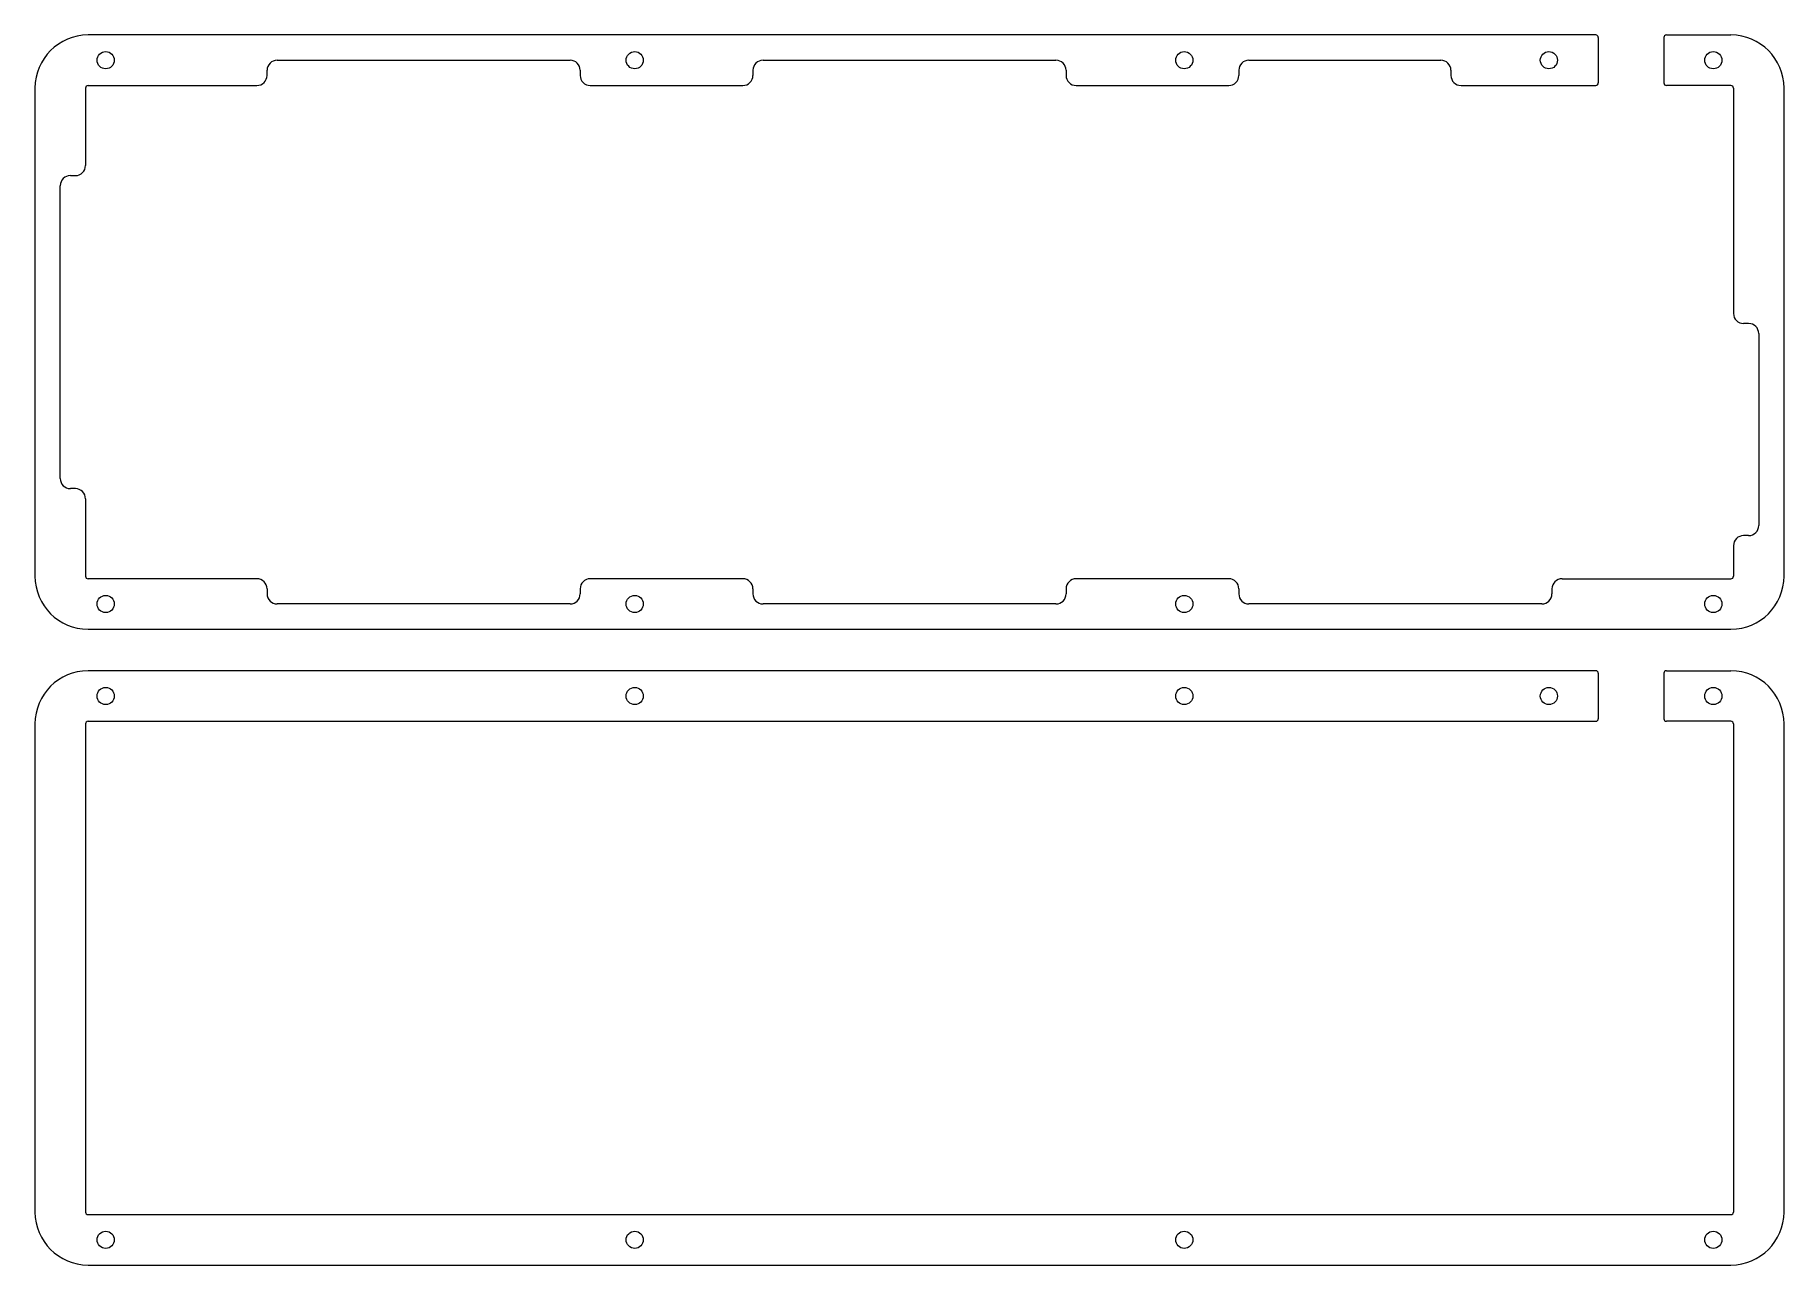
# Model space of a CAD drawing. Header units: millimetres. Extents: x -10 to 336, y -108 to 136.
import ezdxf

# ---------------------------------------------------------------- set-up
doc = ezdxf.new("R2010")
doc.units = ezdxf.units.MM
doc.header["$MEASUREMENT"] = 0
doc.layers.get('0').update_dxf_attribs({"linetype": 'CONTINUOUS'})

msp = doc.modelspace()

# ---------------------------------------------------------------- linework, layer by layer
at = {"linetype": 'Continuous', "lineweight": 0}
for p, q in [((299.02, 135.93), (0.5, 135.93)), ((299.52, 135.43), (299.52, 126.43)), ((312.52, 135.43), (312.52, 126.43)), ((313.02, 135.93), (325.8, 135.93)), ((35.95, 127.93), (35.95, 128.93)), ((37.95, 130.93), (95.95, 130.93)), ((97.95, 128.93), (97.95, 127.93)), ((132.15, 128.93), (132.15, 127.93)), ((134.15, 130.93), (192.15, 130.93)), ((194.15, 128.93), (194.15, 127.93)), ((228.35, 128.93), (228.35, 127.93)), ((230.35, 130.93), (268.35, 130.93)), ((270.35, 128.93), (270.35, 127.93)), ((-10, 125.43), (-10, 28.73)), ((0, 125.43), (0, 110.08)), ((0.5, 125.93), (33.95, 125.93)), ((99.95, 125.93), (130.15, 125.93)), ((196.15, 125.93), (226.35, 125.93)), ((272.35, 125.93), (299.02, 125.93)), ((325.8, 125.93), (313.02, 125.93)), ((326.3, 125.43), (326.3, 80.78)), ((336.3, 28.73), (336.3, 125.43)), ((-3, 108.08), (-2, 108.08)), ((-5, 48.08), (-5, 106.08)), ((329.3, 78.78), (328.3, 78.78)), ((331.3, 76.78), (331.3, 38.78)), ((-2, 46.08), (-3, 46.08)), ((0, 44.08), (0, 28.73)), ((326.3, 34.78), (326.3, 28.73)), ((329.3, 36.78), (328.3, 36.78)), ((33.95, 28.23), (0.5, 28.23)), ((130.15, 28.23), (99.95, 28.23)), ((226.35, 28.23), (196.15, 28.23)), ((292.35, 28.23), (325.8, 28.23)), ((35.95, 26.23), (35.95, 25.23)), ((97.95, 26.23), (97.95, 25.23)), ((132.15, 26.23), (132.15, 25.23)), ((194.15, 26.23), (194.15, 25.23)), ((228.35, 26.23), (228.35, 25.23)), ((290.35, 26.23), (290.35, 25.23)), ((95.95, 23.23), (37.95, 23.23)), ((192.15, 23.23), (134.15, 23.23)), ((288.35, 23.23), (230.35, 23.23)), ((0.5, 18.23), (325.8, 18.23)), ((299.02, 10), (0.5, 10)), ((299.52, 9.5), (299.52, 0.5)), ((312.52, 9.5), (312.52, 0.5)), ((313.02, 10), (325.8, 10)), ((0.5, 0), (299.02, 0)), ((325.8, 0), (313.02, 0)), ((-10, -0.5), (-10, -97.2)), ((0, -0.5), (0, -97.2)), ((326.3, -0.5), (326.3, -97.2)), ((336.3, -97.2), (336.3, -0.5)), ((0.5, -97.7), (325.8, -97.7)), ((0.5, -107.7), (325.8, -107.7))]:
    msp.add_line(p, q, dxfattribs=at)
at = {"color": 0, "lineweight": 0}
for centre in [(4, 130.93), (108.75, 130.93), (217.55, 130.93), (289.75, 130.93), (322.3, 130.93), (4, 23.23), (108.75, 23.23), (217.55, 23.23), (322.3, 23.23), (4, 5), (108.75, 5), (217.55, 5), (289.75, 5), (322.3, 5), (4, -102.7), (108.75, -102.7), (217.55, -102.7), (322.3, -102.7)]:
    msp.add_circle(centre, 1.7, dxfattribs=at)
at = {"lineweight": 0}
for centre, radius, start, end in [((0.5, 125.43), 10.5, 90, 180), ((299.02, 135.43), 0.5, 0, 90), ((313.02, 135.43), 0.5, 90, 180), ((325.8, 125.43), 10.5, 0, 90), ((37.95, 128.93), 2, 90, 180), ((95.95, 128.93), 2, 0, 90), ((134.15, 128.93), 2, 90, 180), ((192.15, 128.93), 2, 0, 90), ((230.35, 128.93), 2, 90, 180), ((268.35, 128.93), 2, 0, 90), ((0.5, 125.43), 0.5, 90, 180), ((33.95, 127.93), 2, 270, 0), ((99.95, 127.93), 2, 180, 270), ((130.15, 127.93), 2, 270, 0), ((196.15, 127.93), 2, 180, 270), ((226.35, 127.93), 2, 270, 0), ((272.35, 127.93), 2, 180, 270), ((299.02, 126.43), 0.5, 270, 0), ((313.02, 126.43), 0.5, 180, 270), ((325.8, 125.43), 0.5, 0, 90), ((-3, 106.08), 2, 90, 180), ((-2, 110.08), 2, 270, 0), ((328.3, 80.78), 2, 180, 270), ((329.3, 76.78), 2, 0, 90), ((-3, 48.08), 2, 180, 270), ((-2, 44.08), 2, 0, 90), ((329.3, 38.78), 2, 270, 0), ((328.3, 34.78), 2, 90, 180), ((0.5, 28.73), 10.5, 180, 270), ((0.5, 28.73), 0.5, 180, 270), ((33.95, 26.23), 2, 0, 90), ((99.95, 26.23), 2, 90, 180), ((130.15, 26.23), 2, 0, 90), ((196.15, 26.23), 2, 90, 180), ((226.35, 26.23), 2, 0, 90), ((292.35, 26.23), 2, 90, 180), ((325.8, 28.73), 0.5, 270, 0), ((325.8, 28.73), 10.5, 270, 0), ((37.95, 25.23), 2, 180, 270), ((95.95, 25.23), 2, 270, 0), ((134.15, 25.23), 2, 180, 270), ((192.15, 25.23), 2, 270, 0), ((230.35, 25.23), 2, 180, 270), ((288.35, 25.23), 2, 270, 0), ((0.5, -0.5), 10.5, 90, 180), ((299.02, 9.5), 0.5, 0, 90), ((313.02, 9.5), 0.5, 90, 180), ((325.8, -0.5), 10.5, 0, 90), ((0.5, -0.5), 0.5, 90, 180), ((299.02, 0.5), 0.5, 270, 0), ((313.02, 0.5), 0.5, 180, 270), ((325.8, -0.5), 0.5, 0, 90), ((0.5, -97.2), 10.5, 180, 270), ((0.5, -97.2), 0.5, 180, 270), ((325.8, -97.2), 0.5, 270, 0), ((325.8, -97.2), 10.5, 270, 0)]:
    msp.add_arc(centre, radius, start, end, dxfattribs=at)

doc.saveas('drawing.dxf')
